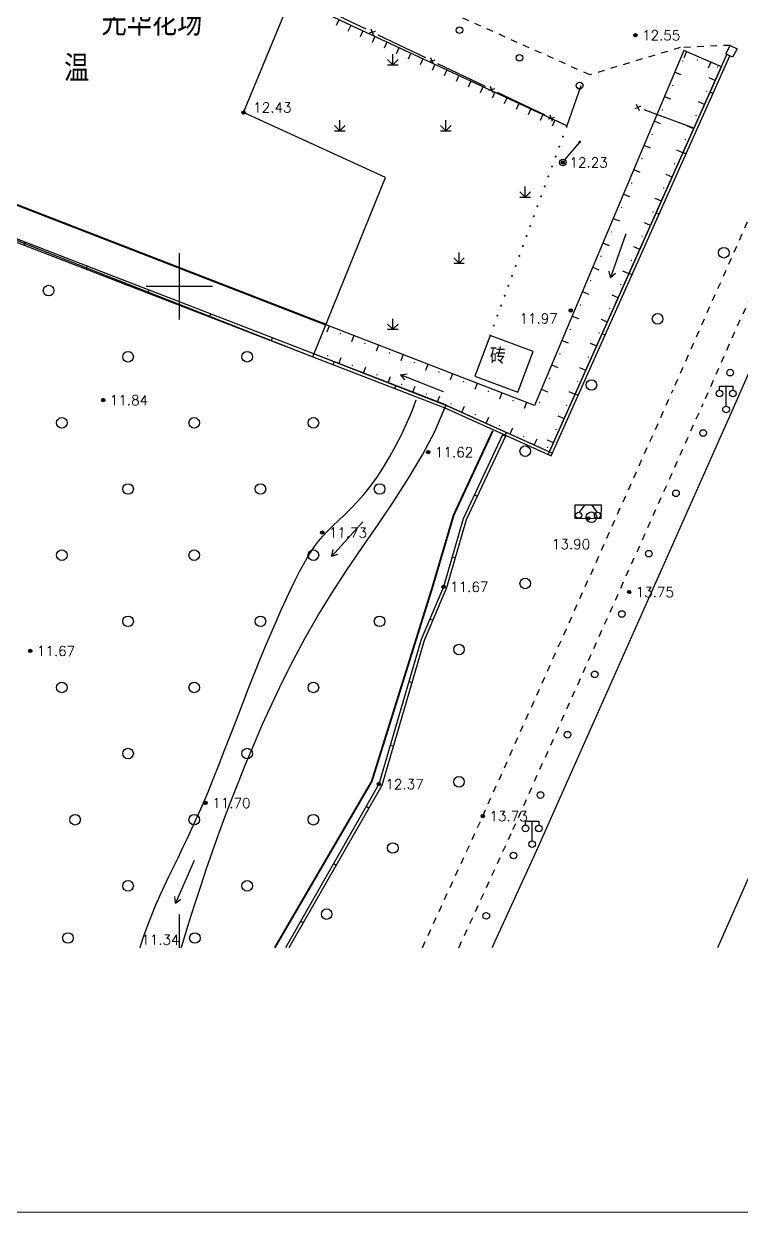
# Model space of a CAD drawing. Extents: x 396500 to 398250, y 1005980 to 1008200.
# Drawn here: x 396938.2 to 396992.4, y 1005980 to 1006069.8 of the extents above; entities that cross this region are included whole.
import ezdxf

# ---------------------------------------------------------------- set-up
doc = ezdxf.new("R2010")
doc.units = 0
doc.header["$LTSCALE"] = 0.5
for name, pattern in [('$RECOVER_080108151758-3', [0]), ('XX11', [2, 1, -1]), ('XX41', [5, 4, -1])]:
    doc.linetypes.add(name, pattern=pattern)
doc.layers.get('0').update_dxf_attribs({"linetype": 'CONTINUOUS'})
for name, color, linetype in [('21', 6, 'CONTINUOUS'), ('24', 2, 'CONTINUOUS'), ('33', 4, 'CONTINUOUS'), ('35', 4, 'CONTINUOUS'), ('44', 9, 'CONTINUOUS'), ('45', 9, 'CONTINUOUS'), ('52', 2, 'CONTINUOUS'), ('61', 5, 'CONTINUOUS'), ('63', 5, 'CONTINUOUS'), ('84', 42, 'CONTINUOUS'), ('93', 3, 'CONTINUOUS'), ('95', 3, 'CONTINUOUS'), ('96', 3, 'CONTINUOUS'), ('ELEVATION', 7, 'CONTINUOUS'), ('POINTCODE', 7, 'CONTINUOUS')]:
    doc.layers.add(name, color=color, linetype=linetype)
doc.layers.add('绘图层', color=6, linetype='CONTINUOUS', lineweight=5)
doc.styles.get("Standard").update_dxf_attribs({"font": 'rs.shx', "bigfont": 'hztxt.shx'})
doc.styles.add('细等线', font='txt.shx', dxfattribs={"bigfont": 'ht.shx'})

# ---------------------------------------------------------------- blocks, each defined once
blk = doc.blocks.new('B954')
at = {"linetype": 'Continuous'}
for p, q in [((0, 0), (-0.8, 0.8)), ((-0.8, 0), (0.8, 0)), ((0, 0), (0, 1.6)), ((0, 0), (0.8, 0.8))]:
    blk.add_line(p, q, dxfattribs=at)
blk = doc.blocks.new('B6115')
blk.add_line((0, 0), (7, 0))
at = {"linetype": 'Continuous'}
for q in [(6.133975, 0.5), (6.133975, -0.5), (7, 0)]:
    blk.add_line((7, 0), q, dxfattribs=at)
blk = doc.blocks.new('B931')
at = {"linetype": 'Continuous'}
blk.add_circle((0, 0), 0.8, dxfattribs=at)
blk = doc.blocks.new('B8211')
blk.add_hatch(color=256).paths.add_polyline_path([(0.25, 0, 1), (-0.25, 0, 1)])
blk.add_circle((0, 0), 0.25)
blk = doc.blocks.new('B525')
at = {"linetype": 'Continuous'}
for p, q in [((2, 2), (-2, 2)), ((-2, 2), (-2, 0)), ((-0.56, 2), (-1.34, 0.92)), ((0.56, 2), (1.34, 0.92)), ((2, 0), (2, 2)), ((-2, 0), (2, 0))]:
    blk.add_line(p, q, dxfattribs=at)
for centre in [(-1.42, 0.46), (1.42, 0.46)]:
    blk.add_circle(centre, 0.465, dxfattribs=at)
blk = doc.blocks.new('B3521')
for p, q in [((-1, 2.9), (-1, 3.5)), ((-1, 3.5), (1, 3.5)), ((0, 0.5), (0, 3.5)), ((1, 3.5), (1, 2.9))]:
    blk.add_line(p, q)
for centre in [(-1, 2.4), (1, 2.4), (0, 0)]:
    blk.add_circle(centre, 0.5)

msp = doc.modelspace()

# ---------------------------------------------------------------- linework, layer by layer
at = {"layer": '21', "color": 6, "linetype": 'Continuous'}
msp.add_lwpolyline([(396976.717, 1006045.072), (396973.473, 1006046.282), (396972.32, 1006043.193), (396975.565, 1006041.983)], close=True, dxfattribs=at)
at = {"layer": '24', "color": 2, "linetype": 'Continuous'}
for points in [[(396964.116, 1006069.425), (396960.511, 1006071.159)], [(396891.693, 1006069.021), (396895.372, 1006067.412), (396898.47, 1006068.514), (396970.059, 1006040.801)], [(396891.789, 1006069.241), (396895.381, 1006067.67), (396898.474, 1006068.77), (396970.145, 1006041.025)], [(396964.567, 1006069.209), (396964.331, 1006069.126)], [(396964.567, 1006069.209), (396964.484, 1006069.445)], [(396964.567, 1006069.209), (396964.802, 1006069.291)], [(396964.567, 1006069.209), (396964.649, 1006068.973)], [(396968.622, 1006067.259), (396965.017, 1006068.992)], [(396969.073, 1006067.042), (396968.99, 1006067.278)], [(396977.866, 1006037.27), (396991.345, 1006067.511)], [(396978.085, 1006037.172), (396991.564, 1006067.413)], [(396991.564, 1006067.413), (396991.345, 1006067.511)], [(396969.073, 1006067.042), (396968.837, 1006066.959)], [(396969.073, 1006067.042), (396969.309, 1006067.125)], [(396969.073, 1006067.042), (396969.155, 1006066.806)], [(396973.128, 1006065.092), (396969.523, 1006066.825)], [(396973.579, 1006064.875), (396973.343, 1006064.793)], [(396973.579, 1006064.875), (396973.496, 1006065.111)], [(396973.579, 1006064.875), (396973.815, 1006064.958)], [(396973.579, 1006064.875), (396973.662, 1006064.639)], [(396977.635, 1006062.925), (396974.03, 1006064.659)], [(396980.31, 1006065.148), (396979.271, 1006062.138), (396978.536, 1006062.492)], [(396990.298, 1006064.574), (396990.079, 1006064.671)], [(396984.633, 1006063.524), (396984.529, 1006063.752)], [(396984.633, 1006063.524), (396984.86, 1006063.628)], [(396978.085, 1006062.709), (396977.849, 1006062.626)], [(396978.085, 1006062.709), (396978.002, 1006062.945)], [(396978.085, 1006062.709), (396978.321, 1006062.792)], [(396978.085, 1006062.709), (396978.168, 1006062.473)], [(396984.633, 1006063.524), (396984.405, 1006063.421)], [(396984.633, 1006063.524), (396984.737, 1006063.297)], [(396988.847, 1006061.946), (396985.101, 1006063.349)], [(396988.263, 1006060.007), (396988.044, 1006060.104)], [(396986.227, 1006055.44), (396986.008, 1006055.537)], [(396938.287, 1006053.1), (396938.374, 1006053.324)], [(396942.95, 1006051.295), (396943.037, 1006051.519)], [(396984.192, 1006050.873), (396983.972, 1006050.971)], [(396947.613, 1006049.49), (396947.7, 1006049.714)], [(396952.276, 1006047.685), (396952.363, 1006047.909)], [(396956.939, 1006045.88), (396957.025, 1006046.104)], [(396982.156, 1006046.306), (396981.937, 1006046.404)], [(396961.602, 1006044.075), (396961.688, 1006044.299)], [(396966.264, 1006042.27), (396966.351, 1006042.494)], [(396980.121, 1006041.739), (396979.901, 1006041.837)], [(396970.059, 1006040.801), (396970.145, 1006041.025)], [(396970.059, 1006040.801), (396970.158, 1006041.02)], [(396970.059, 1006040.801), (396978.085, 1006037.172)], [(396970.158, 1006041.02), (396978.184, 1006037.391)], [(396974.414, 1006038.764), (396971.433, 1006032.429), (396969.952, 1006027.283), (396968.262, 1006023.291), (396965.06, 1006012.364), (396958.002, 1006000)], [(396974.631, 1006038.662), (396971.658, 1006032.344), (396970.179, 1006027.203), (396968.488, 1006023.21), (396965.282, 1006012.27), (396958.278, 1006000)], [(396974.414, 1006038.764), (396974.631, 1006038.662)], [(396974.615, 1006038.741), (396974.714, 1006038.96)], [(396978.085, 1006037.172), (396977.866, 1006037.27)], [(396978.085, 1006037.172), (396978.184, 1006037.391)], [(396972.285, 1006034.24), (396972.502, 1006034.138)], [(396970.604, 1006029.548), (396970.834, 1006029.481)], [(396968.922, 1006024.849), (396969.143, 1006024.755)], [(396967.332, 1006020.116), (396967.562, 1006020.049)], [(396965.925, 1006015.318), (396966.156, 1006015.251)], [(396964.107, 1006010.695), (396964.315, 1006010.576)], [(396961.628, 1006006.353), (396961.836, 1006006.234)], [(396959.149, 1006002.01), (396959.358, 1006001.891)]]:
    msp.add_lwpolyline(points, dxfattribs=at)
msp.add_lwpolyline([(396992.12, 1006067.95), (396991.771, 1006067.308), (396991.271, 1006067.563), (396991.602, 1006068.213)], close=True, dxfattribs=at)
at = {"layer": '33', "color": 4, "linetype": 'Continuous'}
msp.add_lwpolyline([(396965.568, 1006058.212), (396954.848, 1006063.129), (396958.075, 1006070.912), (396931.089, 1006084.476), (396919.164, 1006060.762), (396960.081, 1006044.656)], close=True, dxfattribs=at)
at = {"layer": '44', "color": 9, "linetype": 'XX11'}
for points in [[(396991.602, 1006068.213), (396987.82, 1006068.048), (396980.993, 1006065.989), (396944.038, 1006082.492), (396916.932, 1006095.593), (396882.915, 1006112.482), (396859.918, 1006122.233), (396851.837, 1006126.654)], [(396997.578, 1006065.767), (396992.875, 1006054.844), (396987.285, 1006042.166)], [(396999.459, 1006063.813), (396995.167, 1006053.846), (396989.572, 1006041.157)], [(396968.361, 1006000), (396972.918, 1006009.951), (396987.285, 1006042.166)], [(396971.111, 1006000), (396975.196, 1006008.922), (396989.568, 1006041.147)]]:
    msp.add_lwpolyline(points, dxfattribs=at)
at = {"layer": '44', "color": 9, "linetype": 'Continuous', "const_width": 0.1}
for points in [[(397000, 1006059.343), (396991.646, 1006040.355), (396977.016, 1006007.427), (396973.618, 1006000)], [(396990.656, 1006000), (396998.888, 1006018.643), (397000, 1006021.13)]]:
    msp.add_lwpolyline(points, dxfattribs=at)
at = {"layer": '52', "color": 2, "linetype": 'Continuous'}
msp.add_lwpolyline([(396979.122, 1006059.556), (396980.237, 1006060.905)], dxfattribs=at)
at = {"layer": '52', "color": 2, "linetype": 'Continuous', "const_width": 0.1}
msp.add_lwpolyline([(396980.287, 1006060.905, 1), (396980.187, 1006060.905, 1)], format="xyb", close=True, dxfattribs=at)
at = {"layer": '52', "color": 2, "linetype": 'Continuous'}
msp.add_circle((396978.962, 1006059.364), 0.25, dxfattribs=at)
at = {"layer": '63', "color": 5, "linetype": 'XX41', "const_width": 0.15}
msp.add_lwpolyline([(396961.074, 1006047.092), (396920.247, 1006062.935)], dxfattribs=at)
at = {"layer": '63', "color": 5, "linetype": 'Continuous'}
for points in [[(396947.04, 1006000), (396947.047, 1006000.026), (396947.318, 1006000.884), (396947.605, 1006001.7), (396947.907, 1006002.481), (396948.22, 1006003.233), (396948.544, 1006003.963), (396948.875, 1006004.677), (396949.211, 1006005.381), (396949.551, 1006006.083), (396949.895, 1006006.792), (396950.246, 1006007.517), (396950.603, 1006008.268), (396950.97, 1006009.053), (396951.347, 1006009.883), (396951.735, 1006010.767), (396952.137, 1006011.714), (396952.553, 1006012.73), (396952.98, 1006013.804), (396953.417, 1006014.923), (396953.861, 1006016.071), (396954.308, 1006017.234), (396954.757, 1006018.398), (396955.204, 1006019.549), (396955.648, 1006020.672), (396956.084, 1006021.755), (396956.512, 1006022.792), (396956.929, 1006023.778), (396957.332, 1006024.711), (396957.72, 1006025.586), (396958.09, 1006026.399), (396958.441, 1006027.146), (396958.769, 1006027.823), (396959.075, 1006028.43), (396959.364, 1006028.973), (396959.645, 1006029.463), (396959.925, 1006029.911), (396960.213, 1006030.327), (396960.515, 1006030.721), (396960.84, 1006031.104), (396961.196, 1006031.486), (396961.589, 1006031.878), (396962.014, 1006032.287), (396962.466, 1006032.723), (396962.939, 1006033.192), (396963.429, 1006033.703), (396963.928, 1006034.265), (396964.431, 1006034.884), (396964.933, 1006035.571), (396965.427, 1006036.325), (396965.904, 1006037.128), (396966.354, 1006037.95), (396966.769, 1006038.767), (396967.138, 1006039.549), (396967.451, 1006040.271), (396967.7, 1006040.906), (396967.874, 1006041.426)], [(396950.139, 1006000), (396950.273, 1006000.443), (396950.721, 1006001.885), (396951.168, 1006003.295), (396951.611, 1006004.658), (396952.054, 1006005.981), (396952.501, 1006007.279), (396952.959, 1006008.567), (396953.435, 1006009.861), (396953.935, 1006011.174), (396954.464, 1006012.521), (396955.029, 1006013.917), (396955.635, 1006015.374), (396956.289, 1006016.888), (396956.995, 1006018.453), (396957.76, 1006020.061), (396958.587, 1006021.706), (396959.484, 1006023.382), (396960.454, 1006025.08), (396961.504, 1006026.795), (396962.632, 1006028.521), (396963.81, 1006030.256), (396965.006, 1006031.998), (396966.186, 1006033.748), (396967.314, 1006035.504), (396968.359, 1006037.266), (396969.285, 1006039.032), (396970.059, 1006040.801)]]:
    msp.add_lwpolyline(points, dxfattribs=at)
at = {"layer": '63', "color": 5, "linetype": 'Continuous', "const_width": 0.15}
msp.add_lwpolyline([(396973.67, 1006039.073), (396970.715, 1006032.697), (396969.105, 1006027.233), (396964.529, 1006012.577), (396957.204, 1006000)], dxfattribs=at)
at = {"layer": '84', "color": 42, "linetype": 'Continuous'}
for points in [[(396979.271, 1006062.138), (396963.069, 1006069.666), (396954.9, 1006073.558), (396942.041, 1006080.151), (396931.706, 1006085.556), (396919.955, 1006092.235), (396904.91, 1006099.547), (396882.739, 1006110.376), (396863.614, 1006118.714), (396854.544, 1006123.423), (396851.391, 1006124.933)], [(396962.045, 1006070.154), (396961.83, 1006069.703)], [(396962.948, 1006069.724), (396962.733, 1006069.272)], [(396963.854, 1006069.301), (396963.643, 1006068.848)], [(396964.761, 1006068.88), (396964.55, 1006068.426)], [(396965.668, 1006068.459), (396965.457, 1006068.005)], [(396960.174, 1006044.882), (396970.172, 1006040.997), (396977.965, 1006037.49), (396990.935, 1006066.588), (396988.096, 1006067.83), (396976.833, 1006040.977), (396961.074, 1006047.092)], [(396966.575, 1006068.037), (396966.364, 1006067.584)], [(396967.482, 1006067.616), (396967.271, 1006067.162)], [(396968.388, 1006067.195), (396968.178, 1006066.741)], [(396988.304, 1006067.739), (396988.104, 1006067.281)], [(396969.295, 1006066.773), (396969.085, 1006066.32)], [(396970.202, 1006066.352), (396969.992, 1006065.898)], [(396990.136, 1006066.937), (396989.936, 1006066.479)], [(396971.109, 1006065.931), (396970.899, 1006065.477)], [(396972.016, 1006065.509), (396971.805, 1006065.056)], [(396987.41, 1006066.195), (396987.871, 1006066.002)], [(396990.475, 1006065.557), (396990.019, 1006065.761)], [(396972.923, 1006065.088), (396972.712, 1006064.634)], [(396973.83, 1006064.667), (396973.619, 1006064.213)], [(396974.737, 1006064.245), (396974.526, 1006063.792)], [(396975.644, 1006063.824), (396975.433, 1006063.37)], [(396986.637, 1006064.351), (396987.098, 1006064.158)], [(396989.661, 1006063.73), (396989.204, 1006063.934)], [(396976.551, 1006063.403), (396976.34, 1006062.949)], [(396977.458, 1006062.981), (396977.247, 1006062.528)], [(396978.364, 1006062.56), (396978.154, 1006062.106)], [(396985.863, 1006062.507), (396986.324, 1006062.313)], [(396988.847, 1006061.904), (396988.39, 1006062.107)], [(396985.09, 1006060.662), (396985.551, 1006060.469)], [(396988.033, 1006060.077), (396987.576, 1006060.28)], [(396984.316, 1006058.818), (396984.777, 1006058.625)], [(396987.218, 1006058.25), (396986.762, 1006058.454)], [(396983.542, 1006056.974), (396984.003, 1006056.78)], [(396986.404, 1006056.423), (396985.947, 1006056.627)], [(396982.769, 1006055.129), (396983.23, 1006054.936)], [(396985.59, 1006054.597), (396985.133, 1006054.8)], [(396981.995, 1006053.285), (396982.456, 1006053.092)], [(396984.776, 1006052.77), (396984.319, 1006052.973)], [(396981.222, 1006051.441), (396981.683, 1006051.247)], [(396983.961, 1006050.943), (396983.505, 1006051.147)], [(396980.448, 1006049.596), (396980.909, 1006049.403)], [(396983.147, 1006049.116), (396982.691, 1006049.32)], [(396979.674, 1006047.752), (396980.135, 1006047.559)], [(396982.333, 1006047.29), (396981.876, 1006047.493)], [(396961.307, 1006047.002), (396961.126, 1006046.536)], [(396963.172, 1006046.278), (396962.991, 1006045.812)], [(396978.901, 1006045.908), (396979.362, 1006045.714)], [(396981.519, 1006045.463), (396981.062, 1006045.666)], [(396965.036, 1006045.555), (396964.855, 1006045.089)], [(396966.901, 1006044.831), (396966.72, 1006044.365)], [(396962.039, 1006044.157), (396962.22, 1006044.623)], [(396963.903, 1006043.433), (396964.084, 1006043.899)], [(396968.765, 1006044.108), (396968.584, 1006043.642)], [(396978.127, 1006044.063), (396978.588, 1006043.87)], [(396980.704, 1006043.636), (396980.248, 1006043.84)], [(396965.767, 1006042.708), (396965.948, 1006043.175)], [(396970.63, 1006043.384), (396970.449, 1006042.918)], [(396967.631, 1006041.984), (396967.812, 1006042.45)], [(396972.494, 1006042.661), (396972.314, 1006042.195)], [(396977.354, 1006042.219), (396977.815, 1006042.026)], [(396979.89, 1006041.809), (396979.434, 1006042.013)], [(396969.496, 1006041.26), (396969.677, 1006041.726)], [(396974.359, 1006041.937), (396974.178, 1006041.471)], [(396976.224, 1006041.214), (396976.043, 1006040.748)], [(396971.334, 1006040.474), (396971.539, 1006040.93)], [(396973.158, 1006039.653), (396973.363, 1006040.109)], [(396974.982, 1006038.833), (396975.187, 1006039.289)], [(396979.076, 1006039.983), (396978.619, 1006040.186)], [(396976.806, 1006038.012), (396977.011, 1006038.468)], [(396978.262, 1006038.156), (396977.805, 1006038.359)]]:
    msp.add_lwpolyline(points, dxfattribs=at)
at = {"layer": '84', "color": 42, "linetype": 'Continuous', "const_width": 0.05}
for points in [[(396989.145, 1006067.109, 1), (396989.095, 1006067.109, 1)], [(396988.053, 1006067.021, 1), (396988.003, 1006067.021, 1)], [(396990.679, 1006066.572, 1), (396990.629, 1006066.572, 1)], [(396987.279, 1006065.177, 1), (396987.229, 1006065.177, 1)], [(396989.865, 1006064.746, 1), (396989.815, 1006064.746, 1)], [(396986.505, 1006063.332, 1), (396986.455, 1006063.332, 1)], [(396989.051, 1006062.919, 1), (396989.001, 1006062.919, 1)], [(396985.732, 1006061.488, 1), (396985.682, 1006061.488, 1)], [(396988.236, 1006061.092, 1), (396988.186, 1006061.092, 1)], [(396984.958, 1006059.644, 1), (396984.908, 1006059.644, 1)], [(396987.422, 1006059.265, 1), (396987.372, 1006059.265, 1)], [(396984.185, 1006057.799, 1), (396984.135, 1006057.799, 1)], [(396986.608, 1006057.439, 1), (396986.558, 1006057.439, 1)], [(396983.411, 1006055.955, 1), (396983.361, 1006055.955, 1)], [(396985.794, 1006055.612, 1), (396985.744, 1006055.612, 1)], [(396982.637, 1006054.111, 1), (396982.587, 1006054.111, 1)], [(396984.979, 1006053.785, 1), (396984.929, 1006053.785, 1)], [(396981.864, 1006052.266, 1), (396981.814, 1006052.266, 1)], [(396984.165, 1006051.958, 1), (396984.115, 1006051.958, 1)], [(396981.09, 1006050.422, 1), (396981.04, 1006050.422, 1)], [(396983.351, 1006050.132, 1), (396983.301, 1006050.132, 1)], [(396980.317, 1006048.578, 1), (396980.267, 1006048.578, 1)], [(396982.537, 1006048.305, 1), (396982.487, 1006048.305, 1)], [(396979.543, 1006046.733, 1), (396979.493, 1006046.733, 1)], [(396981.723, 1006046.478, 1), (396981.673, 1006046.478, 1)], [(396962.174, 1006046.407, 1), (396962.124, 1006046.407, 1)], [(396964.039, 1006045.684, 1), (396963.989, 1006045.684, 1)], [(396961.222, 1006044.752, 1), (396961.172, 1006044.752, 1)], [(396965.903, 1006044.96, 1), (396965.853, 1006044.96, 1)], [(396978.769, 1006044.889, 1), (396978.719, 1006044.889, 1)], [(396980.908, 1006044.651, 1), (396980.858, 1006044.651, 1)], [(396963.086, 1006044.028, 1), (396963.036, 1006044.028, 1)], [(396967.768, 1006044.237, 1), (396967.718, 1006044.237, 1)], [(396964.951, 1006043.304, 1), (396964.901, 1006043.304, 1)], [(396969.632, 1006043.513, 1), (396969.582, 1006043.513, 1)], [(396977.996, 1006043.045, 1), (396977.946, 1006043.045, 1)], [(396966.815, 1006042.579, 1), (396966.765, 1006042.579, 1)], [(396971.497, 1006042.79, 1), (396971.447, 1006042.79, 1)], [(396973.361, 1006042.066, 1), (396973.311, 1006042.066, 1)], [(396980.094, 1006042.825, 1), (396980.044, 1006042.825, 1)], [(396968.679, 1006041.855, 1), (396968.629, 1006041.855, 1)], [(396970.55, 1006041.112, 1), (396970.5, 1006041.112, 1)], [(396975.226, 1006041.343, 1), (396975.176, 1006041.343, 1)], [(396977.222, 1006041.2, 1), (396977.172, 1006041.2, 1)], [(396972.374, 1006040.292, 1), (396972.324, 1006040.292, 1)], [(396979.28, 1006040.998, 1), (396979.23, 1006040.998, 1)], [(396974.197, 1006039.471, 1), (396974.147, 1006039.471, 1)], [(396976.021, 1006038.65, 1), (396975.971, 1006038.65, 1)], [(396978.466, 1006039.171, 1), (396978.416, 1006039.171, 1)], [(396977.845, 1006037.83, 1), (396977.795, 1006037.83, 1)]]:
    msp.add_lwpolyline(points, format="xyb", close=True, dxfattribs=at)
at = {"layer": '93', "color": 3, "linetype": 'Continuous'}
for centre in [(396971.157, 1006069.368), (396975.694, 1006067.266), (396980.231, 1006065.167), (396991.602, 1006043.471), (396989.555, 1006038.909), (396987.508, 1006034.348), (396985.461, 1006029.786), (396983.415, 1006025.224), (396981.368, 1006020.662), (396979.321, 1006016.1), (396977.274, 1006011.538), (396975.228, 1006006.976), (396973.181, 1006002.414)]:
    msp.add_circle(centre, 0.25, dxfattribs=at)
at = {"layer": '96', "color": 3, "linetype": 'Continuous', "const_width": 0.075}
for points in [[(396979.256, 1006062.096, 1), (396979.23, 1006062.025, 1)], [(396978.981, 1006061.344, 1), (396978.955, 1006061.274, 1)], [(396978.706, 1006060.593, 1), (396978.68, 1006060.523, 1)], [(396978.157, 1006059.09, 1), (396978.131, 1006059.02, 1)], [(396978.431, 1006059.842, 1), (396978.406, 1006059.771, 1)], [(396977.882, 1006058.339, 1), (396977.856, 1006058.269, 1)], [(396977.607, 1006057.588, 1), (396977.581, 1006057.517, 1)], [(396977.332, 1006056.836, 1), (396977.306, 1006056.766, 1)], [(396977.057, 1006056.085, 1), (396977.032, 1006056.015, 1)], [(396976.508, 1006054.582, 1), (396976.482, 1006054.512, 1)], [(396976.783, 1006055.334, 1), (396976.757, 1006055.263, 1)], [(396976.233, 1006053.831, 1), (396976.207, 1006053.761, 1)], [(396975.958, 1006053.08, 1), (396975.933, 1006053.009, 1)], [(396975.684, 1006052.328, 1), (396975.658, 1006052.258, 1)], [(396975.409, 1006051.577, 1), (396975.383, 1006051.507, 1)], [(396974.859, 1006050.074, 1), (396974.834, 1006050.004, 1)], [(396975.134, 1006050.826, 1), (396975.108, 1006050.755, 1)], [(396974.585, 1006049.323, 1), (396974.559, 1006049.253, 1)], [(396974.31, 1006048.572, 1), (396974.284, 1006048.501, 1)], [(396974.035, 1006047.82, 1), (396974.009, 1006047.75, 1)], [(396973.76, 1006047.069, 1), (396973.734, 1006046.999, 1)], [(396973.485, 1006046.318, 1), (396973.46, 1006046.247, 1)]]:
    msp.add_lwpolyline(points, format="xyb", close=True, dxfattribs=at)
at = {"layer": 'POINTCODE', "color": 1, "linetype": 'Continuous'}
for p, q in [((396950, 1006047.5), (396950, 1006052.5)), ((396947.5, 1006050), (396952.5, 1006050)), ((396950, 1006000), (396950, 1006002.5))]:
    msp.add_line(p, q, dxfattribs=at)
at = {"layer": '绘图层', "linetype": 'Continuous', "flags": 128}
msp.add_lwpolyline([(396900, 1006330), (396900, 1005980), (397250, 1005980), (397250, 1006330)], close=True, dxfattribs=at)

# ---------------------------------------------------------------- block references
at = {"layer": '35', "color": 4, "xscale": 0.4999999999889528, "yscale": 0.5, "zscale": 0.5, "rotation": 359.7518383878652}
for p in [(396991.289, 1006040.692, 13.806), (396976.645, 1006007.816, 13.683)]:
    msp.add_blockref('B3521', p, dxfattribs=at)
at = {"layer": '45', "color": 9, "xscale": 0.4999999999889528, "yscale": 0.5, "zscale": 0.5, "rotation": 359.7518383878652}
msp.add_blockref('B525', (396980.868, 1006032.457, 13.899), dxfattribs=at)
at = {"layer": '61', "color": 5, "linetype": 'Continuous', "yscale": 0.5, "zscale": 0.5}
for p, xscale, rotation in [((396983.716, 1006053.957), 0.5000000000142089, 250.5299167406709), ((396969.954, 1006042.03), 0.4999999999909223, 158.4746114483865)]:
    msp.add_blockref('B6115', p, dxfattribs=dict(at, xscale=xscale, rotation=rotation))
at = {"layer": '61', "color": 5, "yscale": 0.5, "zscale": 0.5}
for p, xscale, rotation in [((396963.85, 1006032.197), 0.4999999999644113, 227.8920117857045), ((396951.106, 1006006.58), 0.4999999999803189, 246.3785665982531)]:
    msp.add_blockref('B6115', p, dxfattribs=dict(at, xscale=xscale, rotation=rotation))
at = {"layer": '93', "color": 3, "linetype": '$RECOVER_080108151758-3', "xscale": 0.5, "yscale": 0.5, "zscale": 0.5}
for p in [(396991.121, 1006052.537), (396940.121, 1006049.673), (396986.121, 1006047.537), (396946.121, 1006044.673), (396955.121, 1006044.673), (396981.121, 1006042.537), (396941.121, 1006039.673), (396951.121, 1006039.673), (396960.121, 1006039.673), (396976.121, 1006037.537), (396946.121, 1006034.673), (396956.121, 1006034.673), (396965.121, 1006034.673), (396981.121, 1006032.537), (396941.121, 1006029.673), (396951.121, 1006029.673), (396960.121, 1006029.673), (396976.121, 1006027.537), (396946.121, 1006024.673), (396956.121, 1006024.673), (396965.121, 1006024.673), (396971.121, 1006022.537), (396941.121, 1006019.673), (396951.121, 1006019.673), (396960.121, 1006019.673), (396946.121, 1006014.673), (396955.121, 1006014.673), (396971.121, 1006012.537), (396942.121, 1006009.673), (396951.121, 1006009.673), (396960.121, 1006009.673), (396966.121, 1006007.537), (396946.121, 1006004.673), (396955.121, 1006004.673), (396961.121, 1006002.537), (396941.582, 1006000.733), (396951.172, 1006000.731)]:
    msp.add_blockref('B931', p, dxfattribs=at)
at = {"layer": '95', "color": 3, "linetype": '$RECOVER_080108151758-3', "xscale": 0.5, "yscale": 0.5, "zscale": 0.5}
for p in [(396966.121, 1006066.745), (396962.121, 1006061.745), (396970.121, 1006061.745), (396976.121, 1006056.745), (396971.121, 1006051.745), (396966.121, 1006046.745)]:
    msp.add_blockref('B954', p, dxfattribs=at)
at = {"layer": 'ELEVATION', "color": 42, "xscale": 0.4999999999889528, "yscale": 0.5, "zscale": 0.5, "rotation": 359.7518383878652}
for p in [(396984.442, 1006068.98, 12.554), (396954.848, 1006063.129, 12.434), (396978.962, 1006059.364, 12.235), (396979.561, 1006048.168, 11.971), (396968.801, 1006037.462, 11.617), (396980.868, 1006032.457, 13.899), (396960.785, 1006031.383, 11.728), (396969.952, 1006027.283, 11.672), (396983.965, 1006026.887, 13.751), (396965.06, 1006012.364, 12.366), (396951.981, 1006010.938, 11.7), (396972.918, 1006009.951, 13.729)]:
    msp.add_blockref('B8211', p, dxfattribs=at)
at = {"layer": 'ELEVATION', "color": 42, "linetype": 'Continuous', "xscale": 0.4999999999889528, "yscale": 0.5, "zscale": 0.5, "rotation": 359.7518383878652}
for p in [(396944.248, 1006041.393, 11.84), (396938.737, 1006022.436, 11.67)]:
    msp.add_blockref('B8211', p, dxfattribs=at)

# ---------------------------------------------------------------- texts
at = {"color": 4, "style": '细等线'}
for s, p in [('光华花场', (396944.12, 1006068.962)), ('温', (396941.287, 1006065.479))]:
    msp.add_text(s, height=2, rotation=359.75184, dxfattribs=at).set_placement(p)
at = {"layer": '21', "color": 6, "linetype": 'Continuous'}
msp.add_text('砖', height=1.2, rotation=359.75184, dxfattribs=at).set_placement((396973.45, 1006044.137))
at = {"layer": 'ELEVATION', "color": 42, "style": '细等线'}
for s, p in [('12.55', (396984.94, 1006068.603, 12.554)), ('12.43', (396955.575, 1006063.144, 12.434)), ('12.23', (396979.461, 1006058.987, 12.235)), ('11.97', (396975.686, 1006047.198, 11.971)), ('11.62', (396969.3, 1006037.085, 11.617)), ('11.73', (396961.283, 1006031.006, 11.728)), ('13.90', (396978.134, 1006030.135, 13.899)), ('11.67', (396970.451, 1006026.906, 11.672)), ('13.75', (396984.463, 1006026.51, 13.751)), ('12.37', (396965.558, 1006011.987, 12.366)), ('11.70', (396952.48, 1006010.561, 11.7)), ('13.73', (396973.417, 1006009.574, 13.729)), ('11.34', (396947.118, 1006000.234, 11.339))]:
    msp.add_text(s, height=0.75, rotation=359.75184, dxfattribs=at).set_placement(p)
at = {"layer": 'ELEVATION', "color": 42, "linetype": 'Continuous', "style": '细等线'}
for s, p in [('11.84', (396944.746, 1006041.015, 11.84)), ('11.67', (396939.235, 1006022.059, 11.67))]:
    msp.add_text(s, height=0.75, rotation=359.75184, dxfattribs=at).set_placement(p)

doc.saveas('drawing.dxf')
